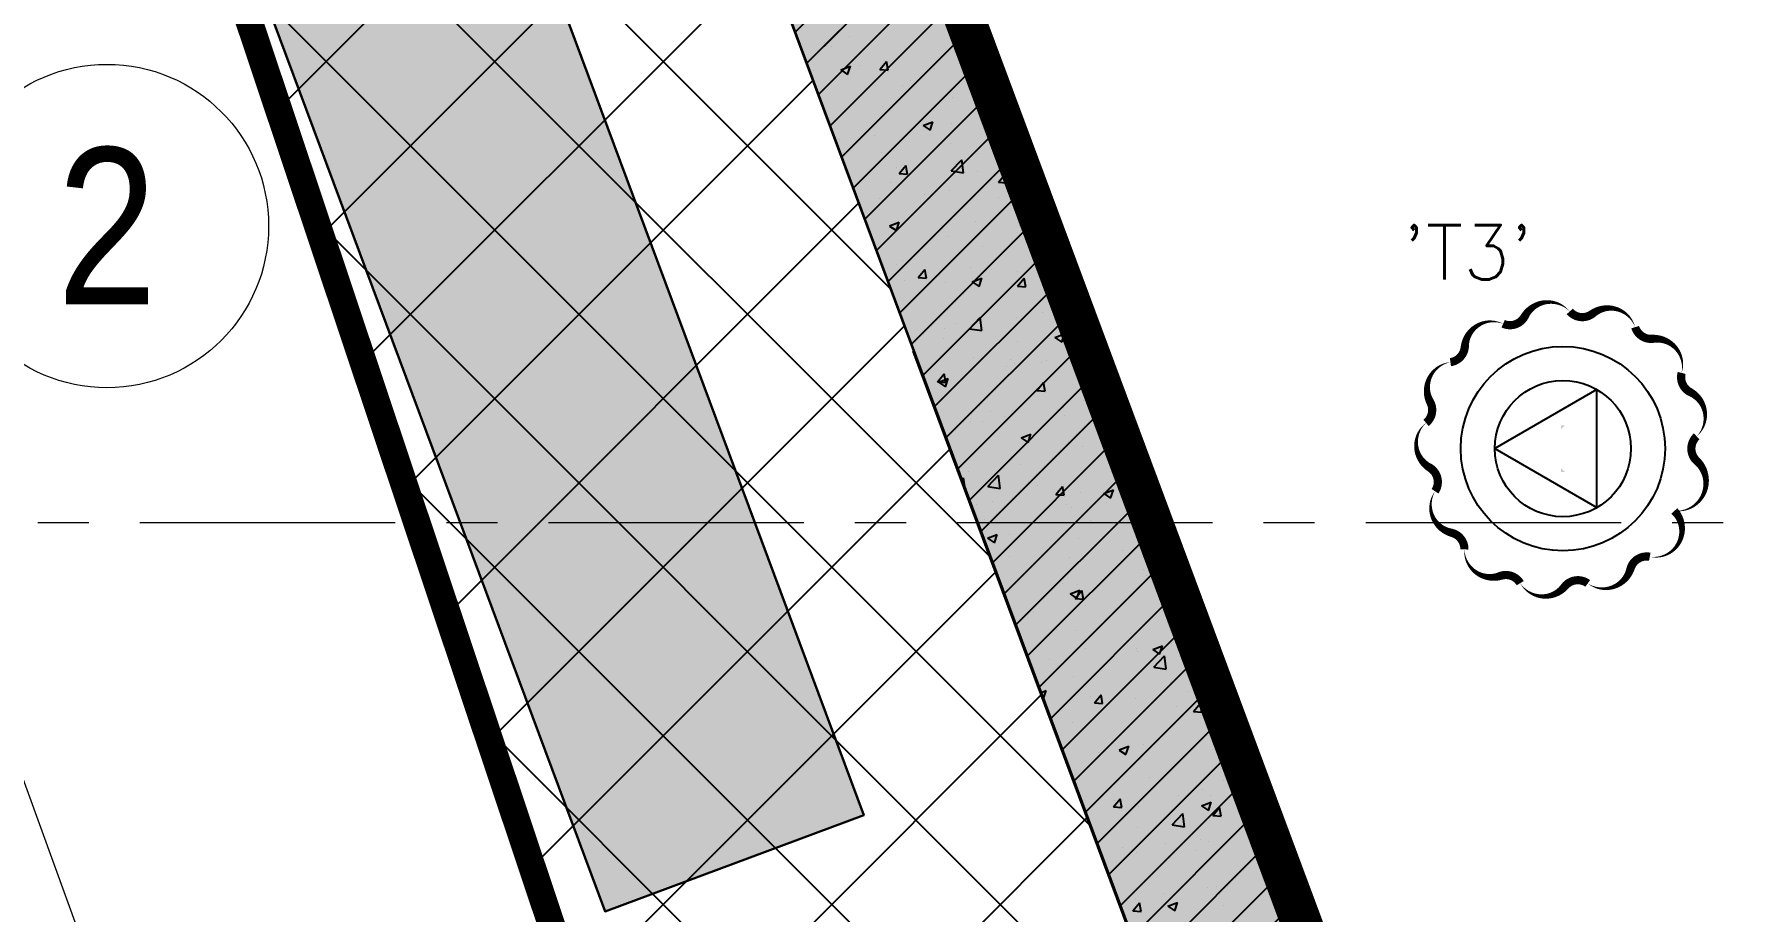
# Model space of a CAD drawing. Header units: millimetres. Extents: x -346728 to 1320345, y -537202 to -385966.
# Drawn here: x 346317 to 358933, y -442748 to -436308 of the extents above; entities that cross this region are included whole.
import ezdxf
from ezdxf.enums import TextEntityAlignment as Align
from ezdxf.xclip import XClip

# ---------------------------------------------------------------- set-up
doc = ezdxf.new("R2010")
doc.units = ezdxf.units.MM
doc.header["$LTSCALE"] = 100
doc.header["$XCLIPFRAME"] = 2
doc.set_wipeout_variables(frame=1)
for name, pattern in [('DASHED2', [0.375, 0.25, -0.125]), ('HIDDEN', [9.525, 6.35, -3.175]), ('X1326_GLB$0$CENTER', [2, 1.25, -0.25, 0.25, -0.25])]:
    doc.linetypes.add(name, pattern=pattern)
for name, color, linetype, lineweight in [('0 T KY HIEU', 7, 'Continuous', 9), ('0 T TEXT', 7, 'Continuous', 13), ('L.DUONG', 234, 'Continuous', 15), ('LINE', 7, 'Continuous', 13), ('X1326_GLB$0$A-tim', 8, 'X1326_GLB$0$CENTER', 9)]:
    doc.layers.add(name, color=color, linetype=linetype, lineweight=lineweight)
for name, color, linetype in [('BO TRI DIEN CHIEU SANG', 8, 'Continuous'), ('DM', 8, 'Continuous'), ('hach', 253, 'Continuous'), ('PL', 3, 'Continuous'), ('PLT', 6, 'Continuous'), ('W2', 4, 'Continuous'), ('XR_1326_csPL$0$hach', 253, 'Continuous'), ('XR_1326_csPL$0$W2', 4, 'Continuous')]:
    doc.layers.add(name, color=color, linetype=linetype)
doc.styles.add('simplex', font='simplex.shx')
doc.styles.add('VNI-HELSE-CONDENSE', font='VHELVCN.TTF')
doc.linetypes.add('FENCELINE2', pattern='A,0.25,-0.1,[132,ltypeshp.shx,S=0.1,R=0,X=-0.1,Y=0],-0.1,1', length=1.45)

# ---------------------------------------------------------------- blocks, each defined once
blk = doc.blocks.new('LVL-KHUNGTEN')
blk.add_lwpolyline([(61072.9, 41092.8), (119123.5, 41092.8), (119123.5, 61.9), (61072.9, 61.9)], close=True)
blk = doc.blocks.new('mb duong hh')
at = {"layer": '0 T TEXT', "color": 8, "linetype": 'DASHED2', "ltscale": 300}
blk.add_lwpolyline([(75940, 34596), (80501, 41668), (80491, 88861), (75484, 93868), (-20031, 93860), (-33610, 75885), (-26182, 55955), (-6300, 2612), (0, 0)], close=True, dxfattribs=at)
at = {"layer": 'LINE', "color": 252, "lineweight": 9}
blk.add_lwpolyline([(14977, 101049), (-7702, 101358), (-14927, 101246), (-29449, 100943), (-35818, 99008), (-40020, 95429), (-42101, 92117), (-42609, 87567), (-42104, 81482), (-40823, 74903), (-34507, 57500), (-12505, -1540), (-11062, -5026), (-1334, -3647), (4526, -1388), (38515, 14361), (36944, 16828)], dxfattribs=at)
blk = doc.blocks.new('T STT')
at = {"color": 7, "linetype": 'Continuous'}
blk.add_wipeout([(376643.7, 277984.1), (376755.9, 277976.2), (376878.7, 277948.8), (377024.5, 277887.7), (377155.7, 277798.8), (377265.6, 277687.4), (377334.3, 277588), (377397.7, 277451.4), (377432.6, 277317.1), (377443.7, 277184.1), (377432.5, 277050.8), (377404, 276935.1), (377364.8, 276837.6), (377294.2, 276718.4), (377202.6, 276611.8), (377121.8, 276542.7), (377010.9, 276473.4), (376887.8, 276422.3), (376741.1, 276390.1), (376643.7, 276384.1), (376531.6, 276392), (376392.4, 276424.6), (376244.6, 276490.8), (376127.4, 276573.1), (376049.1, 276649), (375987, 276727.3), (375927.4, 276827.9), (375875.7, 276960.2), (375852.6, 277065.4), (375843.7, 277184.1), (375850, 277284.4), (375876.6, 277411.2), (375908.4, 277499.2), (375963.6, 277605.5), (376039.8, 277708.9), (376130.3, 277797.7), (376215.5, 277859.9), (376312.8, 277912.5), (376425.6, 277953.8), (376556.9, 277979.4)], dxfattribs=at)
at = {"layer": '0 T KY HIEU', "color": 7}
blk.add_circle((376643.7, 277184.1), 800, dxfattribs=at)
at = {"layer": '0 T TEXT', "color": 7, "style": 'VNI-HELSE-CONDENSE'}
blk.add_attdef('0', text='', height=750, dxfattribs=at).set_placement((376643.7, 277184.1), align=Align.MIDDLE_CENTER)
blk = doc.blocks.new('MB HANG RAO TAM')
h = blk.add_hatch()
h.set_pattern_fill('ANSI37', color=8, scale=7000, style=0)
h.set_pattern_definition([(45, (527887.4, 631399.9), (-618.7184, 618.7184), []), (135, (527887.4, 631399.9), (-618.7184, -618.7184), [])])
h.paths.add_polyline_path([(89794, 74797), (94796, 69797), (94804, 22611), (90246, 15544), (52523, -1634), (34324, -9922), (14325, -19029), (8025, -16417), (-19267, 56832), (-5688, 74797), (41806, 74797), (65797, 74797)], flags=16)
h.paths.add_polyline_path([(-17293, 40146), (-15160, 40938), (-12777, 34516), (-15127, 33730), (-10493, 20001), (4784, -19373), (12548, -21453), (91490, 14752), (95488, 20874), (95620, 46027), (95770, 74597), (91825, 78101), (52350, 76926), (14008, 75822), (-9259, 75871), (-23844, 71027), (-24251, 60760)])
at = {"layer": '0 T KY HIEU'}
h = blk.add_hatch(color=256, dxfattribs=at)
h.set_gradient(color1=(0, 255, 255), tint=1, name='SPHERICAL')
h.paths.add_polyline_path([(-19903, 54154), (-15713, 42909), (-17614, 42201), (-21803, 53446)])
at = {"layer": '0 T KY HIEU', "linetype": 'ByBlock', "true_color": 0x047bfb}
for points in [[(-18739, 47285, -2.79063), (-18708, 47338), (-18533, 47404, -0.125559), (-18556, 47575, 1.726912), (-18646, 47034), (-18098, 47238, 2.465752), (-18501, 47415), (-18250, 47509, -2.79063), (-18191, 47489)], [(-18589, 47021), (-18460, 46675, 2.465942), (-18283, 47078), (-18190, 46827, -2.792193), (-18210, 46769), (-18339, 47115)]]:
    blk.add_hatch(color=150, dxfattribs=at).paths.add_polyline_path(points)
h = blk.add_hatch(color=150, dxfattribs=at)
h.paths.add_polyline_path([(-18972, 46681), (-18805, 46605), (-18871, 46858)])
h.paths.add_polyline_path([(-19139, 46758, -0.414208), (-18972, 46681), (-18871, 46858)])
h.paths.add_polyline_path([(-18871, 46858), (-18805, 46605), (-18513, 46714), (-18603, 46957)])
at = {"color": 7, "elevation": 7850}
blk.add_lwpolyline([(-19903, 54154), (-15713, 42909), (-17614, 42201), (-21803, 53446)], close=True, dxfattribs=at)
at = {"layer": 'BO TRI DIEN CHIEU SANG', "color": 7, "elevation": 7850}
blk.add_lwpolyline([(-15713, 42909), (-19903, 54154), (-21803, 53446), (-17614, 42201)], close=True, dxfattribs=at)
at = {"layer": 'L.DUONG', "color": 94, "linetype": 'FENCELINE2', "ltscale": 25, "const_width": 200, "elevation": 7850}
blk.add_lwpolyline([(-15198, 33706), (-12777, 34516), (-15160, 40938), (-17346, 40127), (-24251, 60760), (-23844, 71027), (-9259, 75871), (5427, 75795), (5898, 75797)], dxfattribs=at)
at = {"layer": 'XR_1326_csPL$0$W2', "color": 7, "ltscale": 0.5, "elevation": 0}
blk.add_lwpolyline([(8025, -16417), (14325, -19029), (90246, 15544), (94804, 22611), (94796, 69797), (89794, 74797), (-5688, 74797), (-19267, 56832)], close=True, dxfattribs=at)
ref = blk.add_blockref('T STT', (-580049, -363989, -2472), dxfattribs=dict(xscale=1.483571909629973, yscale=1.483571909629973, zscale=1.483571909629973))
ref.add_attrib('0', '2', dxfattribs={"layer": '0 T TEXT', "color": 7, "height": 1150, "style": 'VNI-HELSE-CONDENSE'}).set_placement((-21271, 47233, -2472), align=Align.MIDDLE_CENTER)

msp = doc.modelspace()

# ---------------------------------------------------------------- hatches: boundary and pattern name
at = {"ltscale": 0.1}
h = msp.add_hatch(color=6, dxfattribs=at)
h.dxf.hatch_style = 1
h.paths.add_polyline_path([(357554, -439177.9), (357525.2, -439177.9), (357525.2, -439206.7)])
h.paths.add_polyline_path([(357525.2, -439491.5), (357525.2, -439520.3), (357554, -439520.3)])
at = {"layer": 'hach'}
h = msp.add_hatch(dxfattribs=at)
h.set_pattern_fill('ANSI31', color=256, scale=70)
h.set_pattern_definition([(45, (342151.22, -508591.22), (-157.15448, 157.15448), [])])
h.paths.add_polyline_path([(362433.4, -410142.2), (348853.9, -428107.5), (376146.7, -501359), (382446.8, -503970.9), (458369.1, -469396.6), (462927.9, -462329.4), (462919.8, -415142.7), (457917.8, -410142.2)])
h.paths.add_polyline_path([(363030.6, -411342.2), (350208.3, -428305.7), (377088.8, -500450.6), (382424.3, -502662.6), (457551.5, -468450.4), (461727.8, -461976.1), (461719.7, -415639.4), (457420.9, -411342.2)], flags=16)
h = msp.add_hatch(dxfattribs=at)
h.set_pattern_fill('AR-CONC', color=256, scale=4)
h.set_pattern_definition([(50, (342151.2, -508591.2), (728.7387, -63.7563), [76.2, -838.2]), (355, (342151.2, -508591.2), (-140.9737, 764.2274), [60.96, -670.5623]), (100.45144, (342211.95, -508596.54), (587.765, 700.471), [64.76, -712.361]), (46.1842, (342151.2, -508388), (1084.316, -168.1693), [114.3, -1257.3]), (96.63556, (342241.6, -508402), (949.6165, 989.7045), [97.14, -1068.5424]), (351.18415, (342151.2, -508388), (949.6165, 989.7045), [91.44, -1005.839]), (21, (342252.8, -508438.8), (606.4576, -409.0608), [76.2, -838.2]), (326, (342252.8, -508438.8), (247.208, 736.752), [60.96, -670.56]), (71.45144, (342303.36, -508472.9), (853.6657, 327.691), [64.76, -712.3598]), (37.5, (342151.22, -508591.22), (12.3544, 338.22016), [0, -662.432, 0, -680.72, 0, -673.1]), (7.5, (342151.22, -508591.22), (267.27865, 400.7223), [0, -388.112, 0, -647.192, 0, -256.54]), (327.5, (341924.65, -508591.22), (542.3624, -22.91498), [0, -254, 0, -792.48, 0, -1051.56]), (317.5, (341823.05, -508591.2), (592.5167, 101.706), [0, -330.2, 0, -526.288, 0, -746.76])])
h.paths.add_polyline_path([(362433.4, -410142.2), (348853.9, -428107.5), (376146.7, -501359), (382446.8, -503970.9), (458369.1, -469396.6), (462927.9, -462329.4), (462919.8, -415142.7), (457917.8, -410142.2)])
h.paths.add_polyline_path([(363030.6, -411342.2), (350208.3, -428305.7), (377088.8, -500450.6), (382424.3, -502662.6), (457551.5, -468450.4), (461727.8, -461976.1), (461719.7, -415639.4), (457420.9, -411342.2)], flags=16)

# ---------------------------------------------------------------- linework, layer by layer
at = {"color": 6, "elevation": -2718.3}
msp.add_lwpolyline([(358521.7, -439259.3, 0, 60, 0.5205671), (358475, -438934.8, 60, 60, -0.3534527), (358411.4, -438793.7, 0, 60, 0.5205671), (358199, -438543.4, 60, 60, -0.3534915), (358070.1, -438457.7, 0, 60, 0.5205671), (357757.2, -438358.8, 60, 60, -0.3944899), (357589.9, -438342.4, 0, 60, 0.520567), (357259, -438379.1, 60, 60, -0.3907151), (357100.8, -438432.6, 0, 60, 0.520567), (356819.5, -438601.4, 60, 60, -0.3534934), (356713.9, -438714.7, 0, 60, 0.5205671), (356565.4, -439007.4, 60, 60, -0.3571345), (356535.1, -439160.5, 0, 60, 0.520567), (356560.8, -439488.2, 60, 60, -0.4289707), (356601.1, -439662.1, 0, 60, 0.520567), (356721.9, -439966.9, 60, 60, -0.3534582), (356816.5, -440089.4, 0, 60, 0.520567), (357081.2, -440283.5, 60, 60, -0.3534893), (357226.5, -440336.9, 0, 60, 0.5205671), (357553.7, -440360.5, 60, 60, -0.3982747), (357721.7, -440338.6, 0, 60, 0.520567), (358036.3, -440230.1, 60, 60, -0.3869502), (358177.4, -440143, 0, 60, 0.7314349), (358358, -439806.7, 0, 60, 0.7206829), (358522.6, -439439.8, 60, 60, -0.4358983)], format="xyseb", close=True, dxfattribs=at)
at = {"layer": 'PL', "elevation": -1404.9}
msp.add_lwpolyline([(357789.6, -439782.1), (357789.6, -438916.1), (357039.6, -439349.1)], close=True, dxfattribs=at)
msp.add_lwpolyline([(357789.6, -439782.1), (357789.6, -438916.1), (357039.6, -439349.1)], close=True, dxfattribs=at)
at = {"layer": 'PL'}
for radius in [750, 750, 500, 500]:
    msp.add_circle((357539.6, -439349.1, -1404.9), radius, dxfattribs=at)
at = {"layer": 'W2', "ltscale": 0.5, "elevation": -1404.9}
for points in [[(362433.4, -410142.2), (348853.9, -428107.5), (376146.7, -501359), (382446.8, -503970.9), (458369.1, -469396.6), (462927.9, -462329.4), (462919.6, -415142.1), (457917.8, -410142.2)], [(363030.6, -411342.2), (350208.3, -428305.7), (377088.8, -500450.6), (382424.3, -502662.6), (457551.5, -468450.4), (461727.8, -461976.1), (461719.7, -415639.4), (457420.9, -411342.2)]]:
    msp.add_lwpolyline(points, close=True, dxfattribs=at)
at = {"layer": 'X1326_GLB$0$A-tim', "ltscale": 15}
msp.add_line((341092.1, -439891.6, -1404.9), (475778.7, -439891.6, -1404.9), dxfattribs=at)
at = {"layer": 'XR_1326_csPL$0$hach', "color": 250}
for p, q in [((351988.6, -436520.7, -1404.9), (352921.5, -435587.7, -1404.9)), ((352073.9, -436749.7, -1404.9), (353006.9, -435816.7, -1404.9)), ((352159.2, -436978.7, -1404.9), (353092.2, -436045.7, -1404.9)), ((352244.5, -437207.7, -1404.9), (353177.5, -436274.7, -1404.9)), ((352304, -436325, -1404.9), (352304, -436325, -1404.9)), ((352121.9, -436364.9, -1404.9), (352121.9, -436364.9, -1404.9)), ((352167.7, -436400.4, -1404.9), (352167.7, -436400.4, -1404.9)), ((352710.1, -436423.3, -1404.9), (352710.1, -436423.3, -1404.9)), ((353071.5, -436436.2, -1404.9), (353071.5, -436436.2, -1404.9)), ((352036.7, -436572.7, -1404.9), (352036.7, -436572.7, -1404.9)), ((352237.2, -436569.3, -1404.9), (352287.8, -436603.3, -1404.9)), ((352237.3, -436569.2, -1404.9), (352308.4, -436541.9, -1404.9)), ((352287.8, -436603.3, -1404.9), (352308.4, -436541.9, -1404.9)), ((352329.8, -437436.7, -1404.9), (353262.8, -436503.7, -1404.9)), ((352381.9, -436536.9, -1404.9), (352381.9, -436536.9, -1404.9)), ((352525.2, -436565.1, -1404.9), (352574.1, -436506.8, -1404.9)), ((352525.2, -436565.1, -1404.9), (352585.9, -436570.4, -1404.9)), ((352558.3, -436501.2, -1404.9), (352558.3, -436501.2, -1404.9)), ((352586, -436570.4, -1404.9), (352574.3, -436506.7, -1404.9)), ((352924.3, -436559.8, -1404.9), (352924.3, -436559.8, -1404.9)), ((353135.4, -436597, -1404.9), (353135.4, -436597, -1404.9)), ((353253.9, -436628.9, -1404.9), (353292.4, -436583, -1404.9)), ((353284.6, -436578.9, -1404.9), (353284.6, -436578.9, -1404.9)), ((352415.2, -437665.6, -1404.9), (353348.1, -436732.7, -1404.9)), ((352496.3, -436681.1, -1404.9), (352496.3, -436681.1, -1404.9)), ((352692, -436680.6, -1404.9), (352692, -436680.6, -1404.9)), ((352750.7, -436647.6, -1404.9), (352750.7, -436647.6, -1404.9)), ((353253.9, -436628.9, -1404.9), (353311.3, -436633.9, -1404.9)), ((352099.5, -436782.3, -1404.9), (352099.5, -436782.3, -1404.9)), ((352546, -436839.4, -1404.9), (352546, -436839.4, -1404.9)), ((353059.2, -436774.4, -1404.9), (353059.2, -436774.4, -1404.9)), ((352500.5, -437894.6, -1404.9), (353433.5, -436961.7, -1404.9)), ((352507.9, -436939.8, -1404.9), (352507.9, -436939.8, -1404.9)), ((352843.7, -436978.3, -1404.9), (352914.9, -436951, -1404.9)), ((352843.7, -436978.3, -1404.9), (352894.2, -437012.4, -1404.9)), ((352894.2, -437012.4, -1404.9), (352914.8, -436951, -1404.9)), ((353050.3, -436962.7, -1404.9), (353050.3, -436962.7, -1404.9)), ((352229, -437081.8, -1404.9), (352229, -437081.8, -1404.9)), ((352483.4, -437048.4, -1404.9), (352483.4, -437048.4, -1404.9)), ((352868.2, -436997.7, -1404.9), (352868.2, -436997.7, -1404.9)), ((353046.8, -437112.6, -1404.9), (353046.8, -437112.6, -1404.9)), ((352533.6, -437177.7, -1404.9), (352533.6, -437177.7, -1404.9)), ((352585.8, -438123.6, -1404.9), (353518.8, -437190.7, -1404.9)), ((353048.1, -437311.1, -1404.9), (353127.3, -437228.7, -1404.9)), ((353138.5, -437325.2, -1404.9), (353127.3, -437228.7, -1404.9)), ((353242.6, -437185.1, -1404.9), (353242.6, -437185.1, -1404.9)), ((352650.1, -437286.8, -1404.9), (352650.1, -437286.8, -1404.9)), ((352666.1, -437329.4, -1404.9), (352715.1, -437271, -1404.9)), ((352666.1, -437329.4, -1404.9), (352726.9, -437334.7, -1404.9)), ((352727, -437334.6, -1404.9), (352715.2, -437271, -1404.9)), ((353048.2, -437311.2, -1404.9), (353138.5, -437325.2, -1404.9)), ((353242.5, -437314, -1404.9), (353242.5, -437314, -1404.9)), ((353394.9, -437393.1, -1404.9), (353443.8, -437334.7, -1404.9)), ((353455.7, -437398.4, -1404.9), (353444, -437334.7, -1404.9)), ((353450.2, -437387.3, -1404.9), (353521.3, -437360, -1404.9)), ((353496.9, -437280.5, -1404.9), (353496.9, -437280.5, -1404.9)), ((353500.7, -437421.5, -1404.9), (353521.3, -437360.1, -1404.9)), ((352600.9, -437398.4, -1404.9), (352600.9, -437398.4, -1404.9)), ((352671.1, -438352.6, -1404.9), (353604.1, -437419.6, -1404.9)), ((352852.5, -437481.9, -1404.9), (352852.5, -437481.9, -1404.9)), ((353034.5, -437450.8, -1404.9), (353034.5, -437450.8, -1404.9)), ((353394.9, -437393.1, -1404.9), (353455.6, -437398.4, -1404.9)), ((353450.1, -437387.4, -1404.9), (353500.7, -437421.5, -1404.9)), ((353486.1, -437408.2, -1404.9), (353486.1, -437408.2, -1404.9)), ((353562.2, -437374.7, -1404.9), (353562.2, -437374.7, -1404.9)), ((352521.3, -437515.9, -1404.9), (352521.3, -437515.9, -1404.9)), ((352524.3, -437595.4, -1404.9), (352524.3, -437595.4, -1404.9)), ((352893.5, -437509.9, -1404.9), (352893.5, -437509.9, -1404.9)), ((353066.7, -437618.3, -1404.9), (353066.7, -437618.3, -1404.9)), ((353394.8, -437504.8, -1404.9), (353394.8, -437504.8, -1404.9)), ((352596.5, -437715, -1404.9), (352667.6, -437687.7, -1404.9)), ((352596.5, -437715.1, -1404.9), (352647, -437749.2, -1404.9)), ((352647, -437749.2, -1404.9), (352667.6, -437687.8, -1404.9)), ((352756.4, -438581.6, -1404.9), (353689.4, -437648.6, -1404.9)), ((352975.3, -437714.7, -1404.9), (352975.3, -437714.7, -1404.9)), ((353229.6, -437681.2, -1404.9), (353229.6, -437681.2, -1404.9)), ((353549.8, -437712.9, -1404.9), (353549.8, -437712.9, -1404.9)), ((353609, -437641.3, -1404.9), (353609, -437641.3, -1404.9)), ((353614.4, -437630.5, -1404.9), (353614.4, -437630.5, -1404.9)), ((352508.9, -437854.1, -1404.9), (352508.9, -437854.1, -1404.9)), ((352841.8, -438810.6, -1404.9), (353774.7, -437877.6, -1404.9)), ((353022.1, -437789, -1404.9), (353022.1, -437789, -1404.9)), ((353281.6, -437865.4, -1404.9), (353281.6, -437865.4, -1404.9)), ((352650.3, -437998.3, -1404.9), (352650.3, -437998.3, -1404.9)), ((352689, -437967.1, -1404.9), (352689, -437967.1, -1404.9)), ((352708, -438115.4, -1404.9), (352708, -438115.4, -1404.9)), ((352807.1, -438093.6, -1404.9), (352856.1, -438035.2, -1404.9)), ((352807.1, -438093.6, -1404.9), (352867.8, -438098.9, -1404.9)), ((352868, -438098.9, -1404.9), (352856.2, -438035.2, -1404.9)), ((352927.1, -439039.6, -1404.9), (353860.1, -438106.6, -1404.9)), ((352962.3, -438081.9, -1404.9), (352962.3, -438081.9, -1404.9)), ((353009.7, -438127.3, -1404.9), (353009.7, -438127.3, -1404.9)), ((353192.7, -438021.2, -1404.9), (353192.7, -438021.2, -1404.9)), ((353202.9, -438124.1, -1404.9), (353253.5, -438158.2, -1404.9)), ((353203, -438124.1, -1404.9), (353274.1, -438096.8, -1404.9)), ((353253.5, -438158.2, -1404.9), (353274.1, -438096.8, -1404.9)), ((353347.1, -438031.3, -1404.9), (353347.1, -438031.3, -1404.9)), ((353535.8, -438157.3, -1404.9), (353584.8, -438099, -1404.9)), ((353537.4, -438051.1, -1404.9), (353537.4, -438051.1, -1404.9)), ((353596.7, -438162.6, -1404.9), (353585, -438098.9, -1404.9)), ((353735.1, -438044.1, -1404.9), (353735.1, -438044.1, -1404.9)), ((353535.8, -438157.3, -1404.9), (353596.6, -438162.7, -1404.9)), ((353012.4, -439268.6, -1404.9), (353945.4, -438335.6, -1404.9)), ((353721.5, -438347.5, -1404.9), (353721.5, -438347.5, -1404.9)), ((353832.1, -438369.9, -1404.9), (353832.1, -438369.9, -1404.9)), ((352997.4, -438465.5, -1404.9), (352997.4, -438465.5, -1404.9)), ((353079.8, -438432, -1404.9), (353079.8, -438432, -1404.9)), ((353182.8, -438469, -1404.9), (353262, -438386.5, -1404.9)), ((353182.9, -438469.1, -1404.9), (353273.2, -438483.1, -1404.9)), ((353239.6, -438471.6, -1404.9), (353239.6, -438471.6, -1404.9)), ((353273.2, -438483, -1404.9), (353262, -438386.5, -1404.9)), ((353525.1, -438389.3, -1404.9), (353525.1, -438389.3, -1404.9)), ((353809.4, -438533.1, -1404.9), (353880.6, -438505.8, -1404.9)), ((353859.9, -438567.3, -1404.9), (353880.5, -438505.9, -1404.9)), ((352994.8, -438540.4, -1404.9), (352994.8, -438540.4, -1404.9)), ((353097.7, -439497.6, -1404.9), (354030.7, -438564.6, -1404.9)), ((353537.2, -438563.3, -1404.9), (353537.2, -438563.3, -1404.9)), ((353809.4, -438533.2, -1404.9), (353859.9, -438567.3, -1404.9)), ((353209.1, -438676.9, -1404.9), (353209.1, -438676.9, -1404.9)), ((353454.2, -438748.2, -1404.9), (353454.2, -438748.2, -1404.9)), ((353483.1, -438694.7, -1404.9), (353483.1, -438694.7, -1404.9)), ((353512.7, -438727.5, -1404.9), (353512.7, -438727.5, -1404.9)), ((353708.6, -438714.7, -1404.9), (353708.6, -438714.7, -1404.9)), ((353751.4, -438699.8, -1404.9), (353751.4, -438699.8, -1404.9)), ((354034.4, -438656, -1404.9), (354034.4, -438656, -1404.9)), ((352890.5, -438796.4, -1404.9), (352890.5, -438796.4, -1404.9)), ((352948.1, -438857.8, -1404.9), (352997.1, -438799.4, -1404.9)), ((352948.1, -438857.8, -1404.9), (353008.8, -438863.1, -1404.9)), ((352955.7, -438860.9, -1404.9), (353006.3, -438895, -1404.9)), ((352955.8, -438860.8, -1404.9), (353026.9, -438833.5, -1404.9)), ((352985, -438803.7, -1404.9), (352985, -438803.7, -1404.9)), ((353008.9, -438863.1, -1404.9), (352997.2, -438799.4, -1404.9)), ((353006.3, -438895, -1404.9), (353026.9, -438833.6, -1404.9)), ((353183, -439726.6, -1404.9), (354116, -438793.6, -1404.9)), ((353676.8, -438921.6, -1404.9), (353725.8, -438863.2, -1404.9)), ((353737.7, -438926.9, -1404.9), (353725.9, -438863.2, -1404.9)), ((353676.8, -438921.6, -1404.9), (353737.5, -438926.9, -1404.9)), ((354022, -438994.2, -1404.9), (354022, -438994.2, -1404.9)), ((353268.4, -439955.5, -1404.9), (354201.3, -439022.6, -1404.9)), ((353335.1, -439079.8, -1404.9), (353335.1, -439079.8, -1404.9)), ((353441.3, -439115.5, -1404.9), (353441.3, -439115.5, -1404.9)), ((353500.4, -439065.8, -1404.9), (353500.4, -439065.8, -1404.9)), ((353826.1, -439064.8, -1404.9), (353826.1, -439064.8, -1404.9)), ((353871.1, -439050.3, -1404.9), (353871.1, -439050.3, -1404.9)), ((353877.4, -439102.7, -1404.9), (353877.4, -439102.7, -1404.9)), ((352972.7, -439141.9, -1404.9), (352972.7, -439141.9, -1404.9)), ((353186.9, -439148.9, -1404.9), (353186.9, -439148.9, -1404.9)), ((353278.6, -439152, -1404.9), (353278.6, -439152, -1404.9)), ((353353.7, -440184.5, -1404.9), (354286.7, -439251.6, -1404.9)), ((353562.2, -439269.9, -1404.9), (353633.4, -439242.6, -1404.9)), ((353612.7, -439304, -1404.9), (353633.3, -439242.6, -1404.9)), ((353562.2, -439269.9, -1404.9), (353612.7, -439304, -1404.9)), ((354009.7, -439332.4, -1404.9), (354009.7, -439332.4, -1404.9)), ((354200.5, -439381, -1404.9), (354200.5, -439381, -1404.9)), ((353174, -439516.2, -1404.9), (353174, -439516.2, -1404.9)), ((353439, -440413.5, -1404.9), (354372, -439480.5, -1404.9)), ((353488, -439404, -1404.9), (353488, -439404, -1404.9)), ((353558.8, -439465.5, -1404.9), (353558.8, -439465.5, -1404.9)), ((353127.2, -439576.6, -1404.9), (353138, -439563.7, -1404.9)), ((353137.2, -439598.9, -1404.9), (353137.2, -439598.9, -1404.9)), ((353149.9, -439627.3, -1404.9), (353138.2, -439563.6, -1404.9)), ((353146, -439627, -1404.9), (353149.8, -439627.3, -1404.9)), ((353317.5, -439626.9, -1404.9), (353396.7, -439544.4, -1404.9)), ((353317.6, -439626.9, -1404.9), (353407.9, -439641, -1404.9)), ((353407.9, -439640.9, -1404.9), (353396.7, -439544.4, -1404.9)), ((353679.6, -439621.9, -1404.9), (353679.6, -439621.9, -1404.9)), ((353817.8, -439685.8, -1404.9), (353866.8, -439627.4, -1404.9)), ((353878.6, -439691.1, -1404.9), (353866.9, -439627.4, -1404.9)), ((353236.6, -439758.2, -1404.9), (353236.6, -439758.2, -1404.9)), ((353351.4, -439735.4, -1404.9), (353351.4, -439735.4, -1404.9)), ((353475.7, -439742.2, -1404.9), (353475.7, -439742.2, -1404.9)), ((353524.3, -440642.5, -1404.9), (354457.3, -439709.5, -1404.9)), ((353817.8, -439685.8, -1404.9), (353878.5, -439691.1, -1404.9)), ((353829.1, -439656.5, -1404.9), (353829.1, -439656.5, -1404.9)), ((353893.8, -439758.3, -1404.9), (353893.8, -439758.3, -1404.9)), ((353997.3, -439670.7, -1404.9), (353997.3, -439670.7, -1404.9)), ((354168.6, -439679, -1404.9), (354219.2, -439713.1, -1404.9)), ((354168.7, -439679, -1404.9), (354239.8, -439651.6, -1404.9)), ((354187.5, -439748.3, -1404.9), (354187.5, -439748.3, -1404.9)), ((354219.2, -439713.1, -1404.9), (354239.8, -439651.7, -1404.9)), ((354221.9, -439644.8, -1404.9), (354221.9, -439644.8, -1404.9)), ((354401.9, -439795.1, -1404.9), (354464.7, -439729.5, -1404.9)), ((353291.5, -439866.2, -1404.9), (353291.5, -439866.2, -1404.9)), ((353933.2, -439781.8, -1404.9), (353933.2, -439781.8, -1404.9)), ((354072.6, -439879.6, -1404.9), (354072.6, -439879.6, -1404.9)), ((354401.9, -439795.1, -1404.9), (354492.2, -439809.1, -1404.9)), ((354436.2, -439781.2, -1404.9), (354436.2, -439781.2, -1404.9)), ((354492.2, -439809.1, -1404.9), (354491.3, -439800.8, -1404.9)), ((353315, -440006.6, -1404.9), (353386.1, -439979.3, -1404.9)), ((353315, -440006.7, -1404.9), (353365.5, -440040.8, -1404.9)), ((353365.5, -440040.8, -1404.9), (353386.1, -439979.4, -1404.9)), ((353480.1, -439981.3, -1404.9), (353480.1, -439981.3, -1404.9)), ((353609.6, -440871.5, -1404.9), (354542.6, -439938.5, -1404.9)), ((353985, -440008.9, -1404.9), (353985, -440008.9, -1404.9)), ((354498.2, -439943.8, -1404.9), (354498.2, -439943.8, -1404.9)), ((353463.3, -440080.4, -1404.9), (353463.3, -440080.4, -1404.9)), ((353477.5, -440138.3, -1404.9), (353477.5, -440138.3, -1404.9)), ((354305, -440098.3, -1404.9), (354305, -440098.3, -1404.9)), ((353665.9, -440182.5, -1404.9), (353665.9, -440182.5, -1404.9)), ((353695, -441100.5, -1404.9), (354627.9, -440167.5, -1404.9)), ((353920.2, -440149, -1404.9), (353920.2, -440149, -1404.9)), ((354019.8, -440161.2, -1404.9), (354019.8, -440161.2, -1404.9)), ((354460.6, -440235.1, -1404.9), (354460.6, -440235.1, -1404.9)), ((354562.2, -440184.1, -1404.9), (354562.2, -440184.1, -1404.9)), ((353780.3, -441329.5, -1404.9), (354713.3, -440396.5, -1404.9)), ((353868.1, -440336.8, -1404.9), (353868.1, -440336.8, -1404.9)), ((353921.5, -440415.7, -1404.9), (353992.6, -440388.4, -1404.9)), ((353958.8, -440450, -1404.9), (354007.7, -440391.6, -1404.9)), ((353972, -440449.8, -1404.9), (353992.6, -440388.4, -1404.9)), ((353972.6, -440347.1, -1404.9), (353972.6, -440347.1, -1404.9)), ((354019.6, -440455.3, -1404.9), (354007.9, -440391.6, -1404.9)), ((354485.8, -440282.1, -1404.9), (354485.8, -440282.1, -1404.9)), ((353451, -440418.6, -1404.9), (353451, -440418.6, -1404.9)), ((353921.4, -440415.8, -1404.9), (353972, -440449.8, -1404.9)), ((353958.8, -440450, -1404.9), (354019.5, -440455.3, -1404.9)), ((354037.8, -440499.1, -1404.9), (354037.8, -440499.1, -1404.9)), ((354679.4, -440414.6, -1404.9), (354679.4, -440414.6, -1404.9)), ((354687.5, -440513.8, -1404.9), (354735.6, -440456.5, -1404.9)), ((354687.5, -440513.8, -1404.9), (354748.2, -440519.1, -1404.9)), ((354748.4, -440519.1, -1404.9), (354738, -440462.9, -1404.9)), ((353653, -440549.7, -1404.9), (353653, -440549.7, -1404.9)), ((353865.6, -441558.5, -1404.9), (354798.6, -440625.5, -1404.9)), ((354473.5, -440620.3, -1404.9), (354473.5, -440620.3, -1404.9)), ((353822, -440680.4, -1404.9), (353822, -440680.4, -1404.9)), ((353960.3, -440685.3, -1404.9), (353960.3, -440685.3, -1404.9)), ((354364.3, -440703.3, -1404.9), (354364.3, -440703.3, -1404.9)), ((353770.5, -440899.8, -1404.9), (353770.5, -440899.8, -1404.9)), ((353950.9, -441787.5, -1404.9), (354883.9, -440854.5, -1404.9)), ((354036.2, -440816.9, -1404.9), (354036.2, -440816.9, -1404.9)), ((354412.1, -440815.3, -1404.9), (354412.1, -440815.3, -1404.9)), ((354418.7, -440841.3, -1404.9), (354418.7, -440841.3, -1404.9)), ((354527.9, -440824.8, -1404.9), (354599.1, -440797.5, -1404.9)), ((354527.9, -440824.8, -1404.9), (354578.4, -440858.9, -1404.9)), ((354536.6, -440952.9, -1404.9), (354615.7, -440870.5, -1404.9)), ((354578.4, -440858.9, -1404.9), (354599, -440797.5, -1404.9)), ((354578.5, -440839.8, -1404.9), (354578.5, -440839.8, -1404.9)), ((354626.9, -440966.9, -1404.9), (354615.7, -440870.5, -1404.9)), ((354666.5, -440781.8, -1404.9), (354666.5, -440781.8, -1404.9)), ((353826.1, -440943, -1404.9), (353826.1, -440943, -1404.9)), ((353947.9, -441023.5, -1404.9), (353947.9, -441023.5, -1404.9)), ((354461.1, -440958.5, -1404.9), (354461.1, -440958.5, -1404.9)), ((354536.6, -440953, -1404.9), (354626.9, -440967, -1404.9)), ((353709.3, -441139, -1404.9), (353745.4, -441125.2, -1404.9)), ((353725.8, -441183.4, -1404.9), (353745.4, -441125.2, -1404.9)), ((354036.2, -442016.4, -1404.9), (354969.2, -441083.5, -1404.9)), ((354099.7, -441214.2, -1404.9), (354148.7, -441155.9, -1404.9)), ((354160.6, -441219.5, -1404.9), (354148.8, -441155.9, -1404.9)), ((354662.1, -441064.4, -1404.9), (354662.1, -441064.4, -1404.9)), ((354784, -441131.9, -1404.9), (354784, -441131.9, -1404.9)), ((354069.6, -441166.1, -1404.9), (354069.6, -441166.1, -1404.9)), ((354099.7, -441214.2, -1404.9), (354160.5, -441219.6, -1404.9)), ((354144.9, -441216, -1404.9), (354144.9, -441216, -1404.9)), ((354162.2, -441219.7, -1404.9), (354162.2, -441219.7, -1404.9)), ((354399.2, -441182.6, -1404.9), (354399.2, -441182.6, -1404.9)), ((354704.6, -441242.7, -1404.9), (354704.6, -441242.7, -1404.9)), ((354828.5, -441278, -1404.9), (354877.5, -441219.6, -1404.9)), ((354828.5, -441278, -1404.9), (354889.2, -441283.3, -1404.9)), ((354889.3, -441283.3, -1404.9), (354877.6, -441219.6, -1404.9)), ((354976.4, -441220.5, -1404.9), (354976.4, -441220.5, -1404.9)), ((353935.6, -441361.8, -1404.9), (353935.6, -441361.8, -1404.9)), ((354121.6, -442245.4, -1404.9), (355054.5, -441312.5, -1404.9)), ((354448.7, -441296.7, -1404.9), (354448.7, -441296.7, -1404.9)), ((354280.7, -441561.5, -1404.9), (354351.8, -441534.2, -1404.9)), ((354331.2, -441595.7, -1404.9), (354351.8, -441534.3, -1404.9)), ((354457.6, -441521.7, -1404.9), (354457.6, -441521.7, -1404.9)), ((354516.7, -441532.6, -1404.9), (354516.7, -441532.6, -1404.9)), ((355050.1, -441420, -1404.9), (355050.1, -441420, -1404.9)), ((354131.9, -441583.3, -1404.9), (354131.9, -441583.3, -1404.9)), ((354206.9, -442474.4, -1404.9), (355139.8, -441541.5, -1404.9)), ((354280.7, -441561.6, -1404.9), (354331.2, -441595.7, -1404.9)), ((354436.4, -441634.9, -1404.9), (354436.4, -441634.9, -1404.9)), ((354964.1, -441558.8, -1404.9), (354964.1, -441558.8, -1404.9)), ((353923.2, -441700, -1404.9), (353923.2, -441700, -1404.9)), ((353964.3, -441738.9, -1404.9), (353964.3, -441738.9, -1404.9)), ((354292.2, -442703.4, -1404.9), (355225.2, -441770.4, -1404.9)), ((354506.7, -441761.8, -1404.9), (354506.7, -441761.8, -1404.9)), ((355049.1, -441784.7, -1404.9), (355049.1, -441784.7, -1404.9)), ((354178.6, -441875.4, -1404.9), (354178.6, -441875.4, -1404.9)), ((354720.9, -441898.3, -1404.9), (354720.9, -441898.3, -1404.9)), ((354891.1, -441848.9, -1404.9), (354891.1, -441848.9, -1404.9)), ((354951.7, -441897, -1404.9), (354951.7, -441897, -1404.9)), ((355145.4, -441815.4, -1404.9), (355145.4, -441815.4, -1404.9)), ((354240.7, -441978.5, -1404.9), (354289.7, -441920.1, -1404.9)), ((354240.7, -441978.5, -1404.9), (354301.4, -441983.8, -1404.9)), ((354249.4, -441933.3, -1404.9), (354249.4, -441933.3, -1404.9)), ((354301.6, -441983.8, -1404.9), (354289.8, -441920.1, -1404.9)), ((354377.5, -442932.4, -1404.9), (355310.5, -441999.4, -1404.9)), ((354424, -441973.2, -1404.9), (354424, -441973.2, -1404.9)), ((354671.3, -442110.8, -1404.9), (354750.4, -442028.3, -1404.9)), ((354761.6, -442124.8, -1404.9), (354750.4, -442028.3, -1404.9)), ((354887.1, -441970.6, -1404.9), (354937.7, -442004.7, -1404.9)), ((354887.2, -441970.6, -1404.9), (354958.3, -441943.3, -1404.9)), ((354937.7, -442004.7, -1404.9), (354958.3, -441943.3, -1404.9)), ((354969.4, -442042.2, -1404.9), (355018.4, -441983.9, -1404.9)), ((355008.2, -442026.2, -1404.9), (355008.2, -442026.2, -1404.9)), ((355030.3, -442047.5, -1404.9), (355018.5, -441983.8, -1404.9)), ((355263.3, -441921.2, -1404.9), (355263.3, -441921.2, -1404.9)), ((354415.7, -442127.9, -1404.9), (354415.7, -442127.9, -1404.9)), ((354671.3, -442110.9, -1404.9), (354761.6, -442124.9, -1404.9)), ((354969.4, -442042.2, -1404.9), (355030.2, -442047.5, -1404.9)), ((355262.9, -442165.4, -1404.9), (355262.9, -442165.4, -1404.9)), ((354304.6, -442278.3, -1404.9), (354304.6, -442278.3, -1404.9)), ((354462.8, -443161.4, -1404.9), (355395.8, -442228.4, -1404.9)), ((354623.8, -442249.6, -1404.9), (354623.8, -442249.6, -1404.9)), ((354878.2, -442216.1, -1404.9), (354878.2, -442216.1, -1404.9)), ((354939.4, -442235.2, -1404.9), (354939.4, -442235.2, -1404.9)), ((355251.6, -442249.2, -1404.9), (355251.6, -442249.2, -1404.9)), ((354411.7, -442311.4, -1404.9), (354411.7, -442311.4, -1404.9)), ((354659.1, -442350.9, -1404.9), (354659.1, -442350.9, -1404.9)), ((354846.9, -442301.2, -1404.9), (354846.9, -442301.2, -1404.9)), ((355389.3, -442324.1, -1404.9), (355389.3, -442324.1, -1404.9)), ((354548.2, -443390.4, -1404.9), (355481.1, -442457.4, -1404.9)), ((355448.7, -442501.9, -1404.9), (355448.7, -442501.9, -1404.9)), ((354356.5, -442650.3, -1404.9), (354356.5, -442650.3, -1404.9)), ((354399.3, -442649.6, -1404.9), (354399.3, -442649.6, -1404.9)), ((354610.9, -442616.8, -1404.9), (354610.9, -442616.8, -1404.9)), ((354927, -442573.4, -1404.9), (354927, -442573.4, -1404.9)), ((354995.7, -442566.2, -1404.9), (354995.7, -442566.2, -1404.9)), ((354381.7, -442742.7, -1404.9), (354430.7, -442684.3, -1404.9)), ((354381.7, -442742.7, -1404.9), (354442.4, -442748, -1404.9)), ((354442.5, -442748, -1404.9), (354430.8, -442684.3, -1404.9)), ((354633.5, -443619.4, -1404.9), (355566.4, -442686.4, -1404.9)), ((354639.9, -442707.4, -1404.9), (354690.5, -442741.5, -1404.9)), ((354640, -442707.3, -1404.9), (354711.1, -442680, -1404.9)), ((354690.5, -442741.5, -1404.9), (354711.1, -442680.1, -1404.9)), ((355047.1, -442706.5, -1404.9), (355047.1, -442706.5, -1404.9))]:
    msp.add_line(p, q, dxfattribs=at)
at = {"layer": 'XR_1326_csPL$0$W2', "color": 7, "ltscale": 0.5}
for p, q in [((348853.9, -428107.5, -1404.9), (376146.7, -501359, -1404.9)), ((350208.3, -428305.7, -1404.9), (377088.8, -500450.6, -1404.9))]:
    msp.add_line(p, q, dxfattribs=at)

# ---------------------------------------------------------------- block references
at = {"extrusion": (0.00597, -2.28885e-18, 0.999982), "xscale": 3.385207865094198, "yscale": 3.385207865094198, "zscale": 3.385207865094198}
msp.add_blockref('LVL-KHUNGTEN', (112985.2, -525073.6, 1027.7), dxfattribs=at)
ref = msp.add_blockref('mb duong hh', (382446.7, -503978, 0))
XClip(ref).set_block_clipping_path([(-58962.6888090824, -15358.4345334051), (108047.3313388755, 114603.0144500207)])

# ---------------------------------------------------------------- texts
at = {"layer": 'PLT', "style": 'simplex'}
msp.add_text("'T3'", height=400, dxfattribs=at).set_placement((356361.7, -438108, -1404.9))

# ---------------------------------------------------------------- next in the draw order: block references
msp.add_blockref('MB HANG RAO TAM', (368121.2, -484948.9, 0))

# ---------------------------------------------------------------- next in the draw order: linework, layer by layer
at = {"layer": 'DM', "color": 7, "linetype": 'HIDDEN', "const_width": 300, "elevation": -1404.9}
msp.add_lwpolyline([(402699.2, -411339.8), (363030.2, -411339.8), (350208, -428303.3), (357811, -448709.2), (402699.2, -448789.1)], close=True, dxfattribs=at)

doc.saveas('drawing.dxf')
